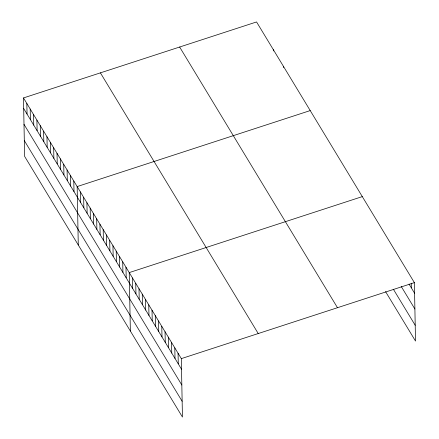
<?xml version="1.0" encoding="UTF-8"?>
<svg xmlns="http://www.w3.org/2000/svg" width="439" height="439" viewBox="0 0 439 439"><rect width="100%" height="100%" fill="white"/><g stroke="black" fill="none" stroke-linecap="round" stroke-linejoin="round"><path stroke-width="0.66" d="M23.492 97.935L181.323 358.619L182.443 417.05L24.611 156.366L23.492 97.935L256.557 21.95L414.389 282.634L415.508 341.065L385.557 291.6M310.219 110.584L77.154 186.57L78.274 245M362.301 196.606L129.236 272.592L130.361 331.022M181.323 358.619L414.389 282.634M409.055 284.099L414.592 293.241M401.219 286.442L414.893 309.023M393.393 289.257L415.206 325.283M179.644 47.028L337.476 307.706M100.405 72.863L258.231 333.541M23.695 108.543L181.526 369.226M23.997 124.325L181.828 385.008M24.31 140.584L182.141 401.268M411.244 283.221L411.332 287.863M283.385 66.267L283.413 67.59M273.327 49.645L273.349 50.973M178.064 353.241L178.272 363.849M174.81 347.864L175.013 358.471M171.556 342.491L171.759 353.093M168.302 337.114L168.505 347.721M165.048 331.736L165.251 342.343M161.788 326.358L161.996 336.965M158.534 320.98L158.737 331.588M155.28 315.608L155.483 326.21M152.026 310.23L152.229 320.838M148.772 304.853L148.975 315.46M145.512 299.475L145.715 310.082M142.258 294.097L142.461 304.704M139.004 288.725L139.207 299.332M135.75 283.347L135.953 293.954M132.496 277.969L132.699 288.577M125.982 267.219L126.185 277.821M122.728 261.842L122.931 272.449M119.474 256.464L119.677 267.071M116.214 251.086L116.423 261.693M112.96 245.708L113.163 256.316M109.706 240.336L109.909 250.938M106.452 234.958L106.655 245.566M103.198 229.581L103.401 240.188M99.938 224.203L100.147 234.81M96.684 218.825L96.887 229.432M93.43 213.453L93.633 224.06M90.176 208.075L90.379 218.682M86.922 202.697L87.125 213.305M83.662 197.32L83.865 207.927M80.408 191.942L80.611 202.549M73.801 181.027L74.004 191.634M70.449 175.49L70.652 186.098M67.09 169.948L67.299 180.555M63.737 164.411L63.94 175.018M60.384 158.869L60.587 169.476M57.032 153.332L57.235 163.939M53.679 147.789L53.882 158.397M50.32 142.252L50.529 152.86M46.968 136.71L47.171 147.317M43.615 131.173L43.818 141.781M40.262 125.631L40.465 136.238M36.909 120.094L37.112 130.701M33.556 114.557L33.759 125.159M30.198 109.015L30.401 119.622M26.845 103.478L27.048 114.08"/></g></svg>
